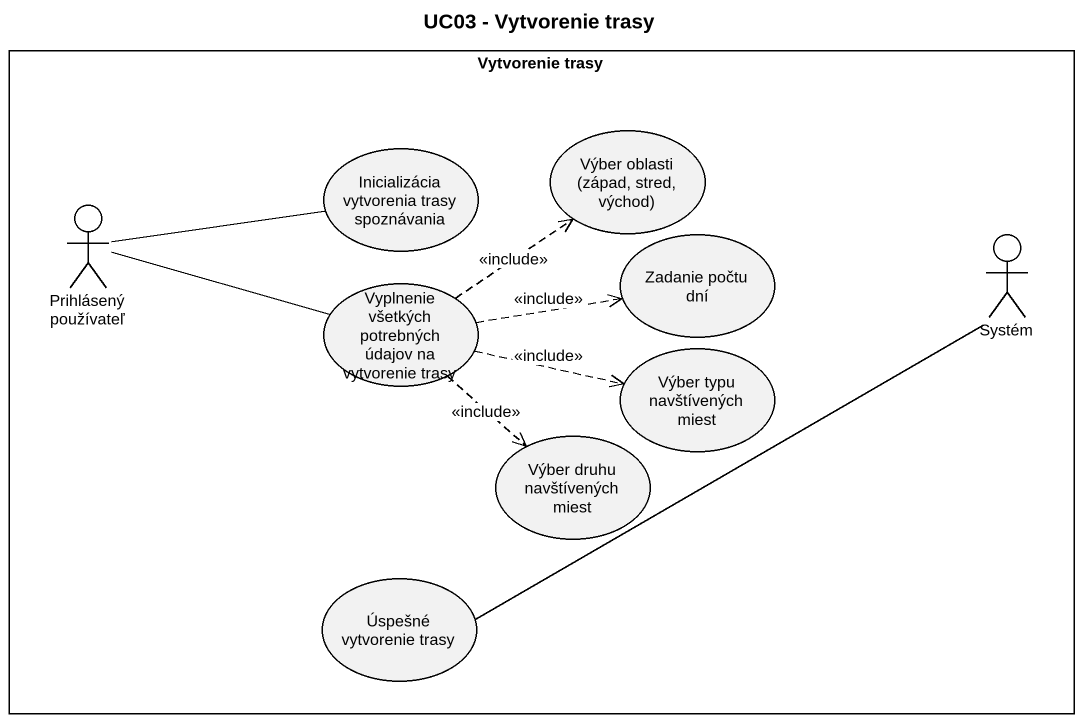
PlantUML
@startuml
title UC03 - Vytvorenie trasy
rectangle "Vytvorenie trasy" as Vytvorenie_trasy {
  usecase "Inicializácia vytvorenia trasy spoznávania" as Inicializácia_vytvorenia
  usecase "Výber oblasti (západ, stred, východ)" as Výber_oblasti_západ_stred
  actor "Prihlásený používateľ" as Prihlásený_používateľ
  usecase "Zadanie počtu dní" as Zadanie_počtu_dní
  actor Systém
  usecase "Vyplnenie všetkých potrebných údajov na vytvorenie trasy" as Vyplnenie_všetkých
  usecase "Výber typu navštívených miest" as Výber_typu_navštívených
  usecase "Výber druhu navštívených miest" as Výber_druhu_navštívených
  usecase "Úspešné vytvorenie trasy" as Úspešné_vytvorenie_trasy
}
Prihlásený_používateľ -right- Inicializácia_vytvorenia
Prihlásený_používateľ -right- Vyplnenie_všetkých
Systém -left- Úspešné_vytvorenie_trasy
Vyplnenie_všetkých .up.> Výber_oblasti_západ_stred : <<include>>
Vyplnenie_všetkých .right.> Zadanie_počtu_dní : <<include>>
Vyplnenie_všetkých .right.> Výber_typu_navštívených : <<include>>
Vyplnenie_všetkých ..> Výber_druhu_navštívených : <<include>>
@enduml
